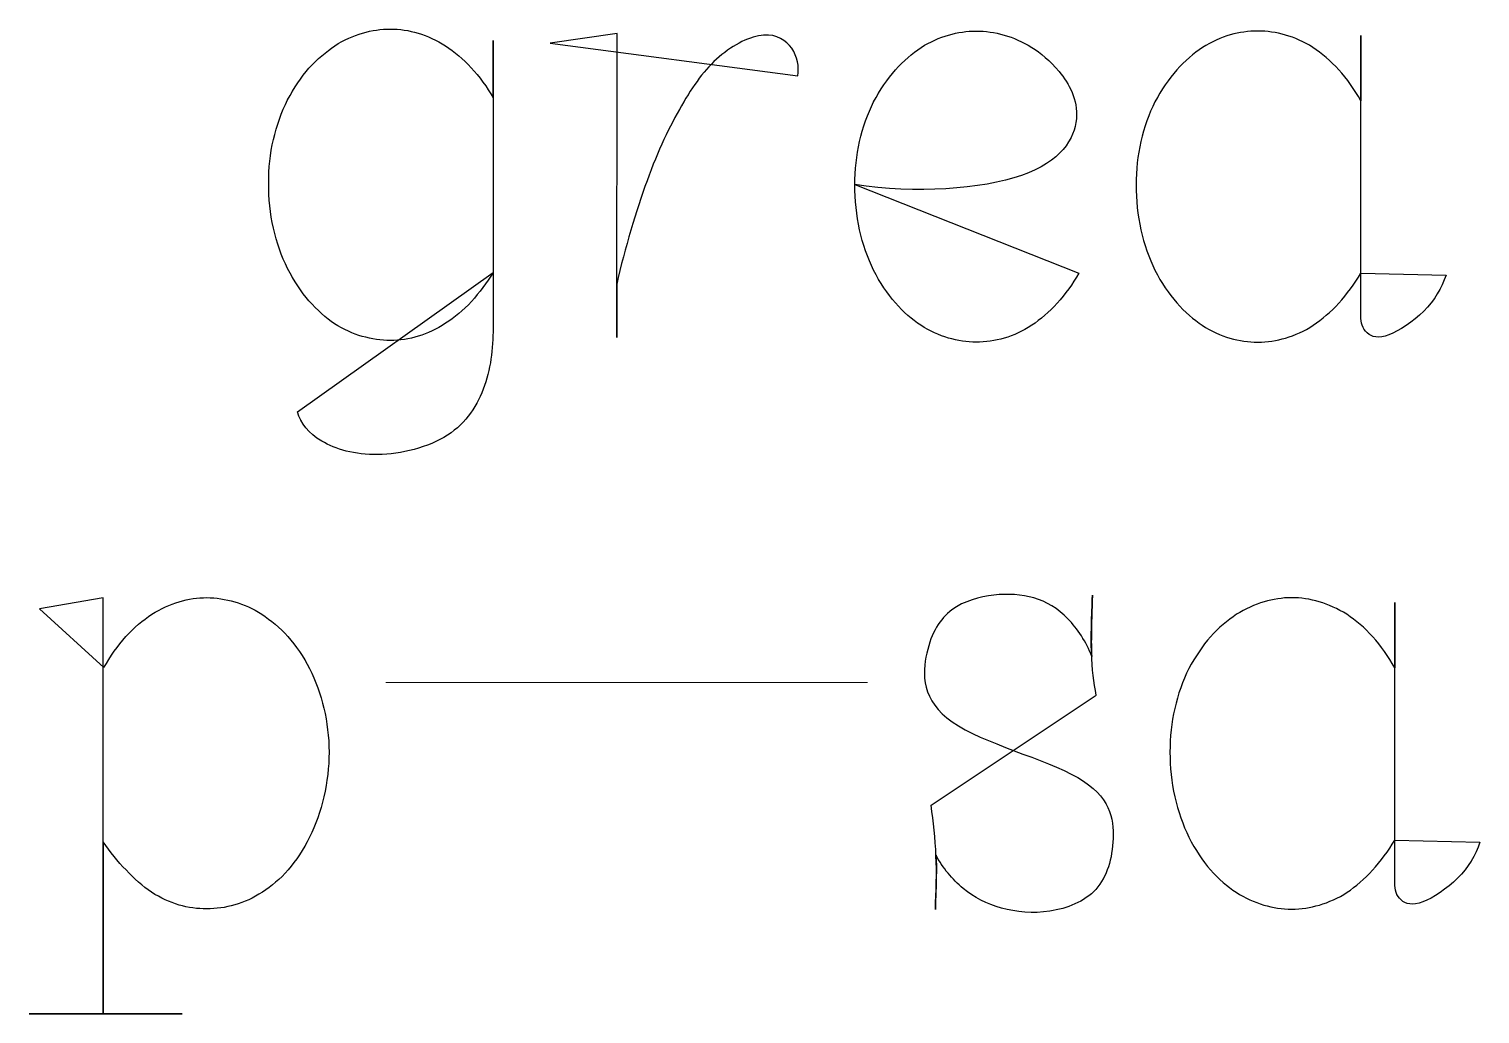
# Model space of a CAD drawing. Header units: centimetres. Extents: x -9.8 to 9.8, y -7 to 7.
# Drawn here: x -8.283 to -7.417, y 4.591 to 5.178 of the extents above; entities that cross this region are included whole.
import ezdxf

# ---------------------------------------------------------------- set-up
doc = ezdxf.new("R2010")
doc.units = ezdxf.units.CM
doc.header["$MEASUREMENT"] = 0
doc.layers.add('Layer 1', color=7, linetype='Continuous')

msp = doc.modelspace()

# ---------------------------------------------------------------- linework, layer by layer
at = {"layer": 'Layer 1', "color": 7}
for points, knots in [([(-8.12285, 4.95018), (-8.12094, 4.94333), (-8.11637, 4.93722), (-8.10838, 4.93264), (-8.10838, 4.93264), (-8.10018, 4.92788), (-8.08875, 4.92444), (-8.07486, 4.92465), (-8.07486, 4.92465), (-8.06115, 4.92484), (-8.04478, 4.92883), (-8.03332, 4.93627), (-8.03332, 4.93627), (-8.02189, 4.94349), (-8.01541, 4.95418), (-8.01123, 4.9658), (-8.01123, 4.9658), (-8.00705, 4.97742), (-8.0061, 4.99017), (-8.0061, 5.00255), (-8.0061, 5.00255), (-8.0061, 5.00255), (-8.0061, 5.17154), (-8.0061, 5.17154), (-8.0061, 5.17154), (-8.0061, 5.17154), (-8.0061, 5.13744), (-8.0061, 5.13744), (-8.0061, 5.13744), (-8.00972, 5.14392), (-8.0143, 5.15003), (-8.01925, 5.15535), (-8.01925, 5.15535), (-8.02401, 5.16051), (-8.02915, 5.16488), (-8.03449, 5.1685), (-8.03449, 5.1685), (-8.03983, 5.17154), (-8.04534, 5.1744), (-8.05087, 5.17593), (-8.05087, 5.17593), (-8.0564, 5.17765), (-8.06193, 5.17842), (-8.06743, 5.17842), (-8.06743, 5.17842), (-8.07849, 5.17842), (-8.08952, 5.17538), (-8.10058, 5.1685), (-8.10058, 5.1685), (-8.10571, 5.16488), (-8.11087, 5.16051), (-8.11601, 5.15516), (-8.11601, 5.15516), (-8.12059, 5.14963), (-8.12495, 5.14336), (-8.12876, 5.13611), (-8.12876, 5.13611), (-8.13238, 5.12889), (-8.13524, 5.12087), (-8.13715, 5.11248), (-8.13715, 5.11248), (-8.13924, 5.10409), (-8.14001, 5.09533), (-8.14001, 5.08639), (-8.14001, 5.08639), (-8.14001, 5.07745), (-8.13924, 5.06848), (-8.13715, 5.05972), (-8.13715, 5.05972), (-8.13524, 5.05115), (-8.13239, 5.04276), (-8.12876, 5.03554), (-8.12876, 5.03554), (-8.12495, 5.02829), (-8.12056, 5.02162), (-8.11601, 5.01628), (-8.11601, 5.01628), (-8.11106, 5.01078), (-8.1059, 5.0062), (-8.10077, 5.00255), (-8.10077, 5.00255), (-8.09524, 4.99932), (-8.08974, 4.99665), (-8.08421, 4.99512), (-8.08421, 4.99512), (-8.07849, 4.99359), (-8.07297, 4.99266), (-8.06744, 4.99266), (-8.06744, 4.99266), (-8.0562, 4.99285), (-8.04516, 4.99589), (-8.03447, 5.00295), (-8.03447, 5.00295), (-8.02913, 5.0062), (-8.02399, 5.01076), (-8.01904, 5.01591), (-8.01904, 5.01591), (-8.01446, 5.02125), (-8.00991, 5.02715), (-8.00608, 5.03324), (-8.00608, 5.03324), (-8.00608, 5.03324), (-8.12285, 4.95018), (-8.12285, 4.95018)], [0, 0, 0, 0, 0.037037, 0.037037, 0.037037, 0.037037, 0.074074, 0.074074, 0.074074, 0.074074, 0.111111, 0.111111, 0.111111, 0.111111, 0.148148, 0.148148, 0.148148, 0.148148, 0.185185, 0.185185, 0.185185, 0.185185, 0.222222, 0.222222, 0.222222, 0.222222, 0.259259, 0.259259, 0.259259, 0.259259, 0.296296, 0.296296, 0.296296, 0.296296, 0.333333, 0.333333, 0.333333, 0.333333, 0.37037, 0.37037, 0.37037, 0.37037, 0.407407, 0.407407, 0.407407, 0.407407, 0.444444, 0.444444, 0.444444, 0.444444, 0.481481, 0.481481, 0.481481, 0.481481, 0.518519, 0.518519, 0.518519, 0.518519, 0.555556, 0.555556, 0.555556, 0.555556, 0.592593, 0.592593, 0.592593, 0.592593, 0.62963, 0.62963, 0.62963, 0.62963, 0.666667, 0.666667, 0.666667, 0.666667, 0.703704, 0.703704, 0.703704, 0.703704, 0.740741, 0.740741, 0.740741, 0.740741, 0.777778, 0.777778, 0.777778, 0.777778, 0.814815, 0.814815, 0.814815, 0.814815, 0.851852, 0.851852, 0.851852, 0.851852, 0.888889, 0.888889, 0.888889, 0.888889, 0.925926, 0.925926, 0.925926, 0.925926, 1, 1, 1, 1]), ([(-7.97217, 5.17), (-7.97217, 5.17), (-7.93216, 5.17572), (-7.93216, 5.17572), (-7.93216, 5.17572), (-7.93216, 5.17572), (-7.93235, 4.99437), (-7.93235, 4.99437), (-7.93235, 4.99437), (-7.93235, 4.99437), (-7.93235, 5.0262), (-7.93235, 5.0262), (-7.93235, 5.0262), (-7.9274, 5.04829), (-7.92092, 5.06964), (-7.91425, 5.08793), (-7.91425, 5.08793), (-7.90777, 5.10603), (-7.90073, 5.1205), (-7.89367, 5.1327), (-7.89367, 5.1327), (-7.88682, 5.14471), (-7.87975, 5.15461), (-7.87118, 5.16186), (-7.87118, 5.16186), (-7.86261, 5.16929), (-7.8525, 5.17424), (-7.8447, 5.17482), (-7.8447, 5.17482), (-7.83689, 5.17538), (-7.83136, 5.17157), (-7.82793, 5.16701), (-7.82793, 5.16701), (-7.82449, 5.16188), (-7.82335, 5.15614), (-7.82431, 5.15045), (-7.82431, 5.15045), (-7.82431, 5.15045), (-7.97217, 5.17), (-7.97217, 5.17)], [0, 0, 0, 0, 0.090909, 0.090909, 0.090909, 0.090909, 0.181818, 0.181818, 0.181818, 0.181818, 0.272727, 0.272727, 0.272727, 0.272727, 0.363636, 0.363636, 0.363636, 0.363636, 0.454545, 0.454545, 0.454545, 0.454545, 0.545455, 0.545455, 0.545455, 0.545455, 0.636364, 0.636364, 0.636364, 0.636364, 0.727273, 0.727273, 0.727273, 0.727273, 0.818182, 0.818182, 0.818182, 0.818182, 1, 1, 1, 1]), ([(-7.97217, 5.17), (-7.97217, 5.17), (-7.97217, 5.17), (-7.97217, 5.17), (-7.97217, 5.17), (-7.97217, 5.17), (-7.97217, 5.17), (-7.97217, 5.17)], [0, 0, 0, 0, 0.333333, 0.333333, 0.333333, 0.333333, 1, 1, 1, 1]), ([(-7.79025, 5.08562), (-7.75405, 5.08009), (-7.71463, 5.08276), (-7.69082, 5.09112), (-7.69082, 5.09112), (-7.66719, 5.09932), (-7.6592, 5.11303), (-7.65806, 5.12483), (-7.65806, 5.12483), (-7.65692, 5.13645), (-7.66264, 5.14597), (-7.66835, 5.15303), (-7.66835, 5.15303), (-7.67388, 5.15988), (-7.67941, 5.16406), (-7.68473, 5.1675), (-7.68473, 5.1675), (-7.69558, 5.17417), (-7.70682, 5.17721), (-7.71788, 5.17721), (-7.71788, 5.17721), (-7.72873, 5.17721), (-7.73997, 5.17417), (-7.75064, 5.1675), (-7.75064, 5.1675), (-7.75598, 5.16369), (-7.76112, 5.15951), (-7.76607, 5.15416), (-7.76607, 5.15416), (-7.77083, 5.14844), (-7.77522, 5.14215), (-7.77903, 5.13492), (-7.77903, 5.13492), (-7.78265, 5.12786), (-7.78551, 5.11987), (-7.78742, 5.11129), (-7.78742, 5.11129), (-7.78933, 5.10309), (-7.79028, 5.09433), (-7.79028, 5.08539), (-7.79028, 5.08539), (-7.79028, 5.07645), (-7.78933, 5.06748), (-7.78742, 5.05872), (-7.78742, 5.05872), (-7.78551, 5.05015), (-7.78266, 5.04197), (-7.77903, 5.03454), (-7.77903, 5.03454), (-7.77522, 5.02711), (-7.77083, 5.02062), (-7.76607, 5.01512), (-7.76607, 5.01512), (-7.76131, 5.00959), (-7.75615, 5.0052), (-7.75083, 5.00178), (-7.75083, 5.00178), (-7.74549, 4.99816), (-7.73998, 4.99585), (-7.73445, 4.99416), (-7.73445, 4.99416), (-7.72892, 4.99263), (-7.72321, 4.99167), (-7.71789, 4.99167), (-7.71789, 4.99167), (-7.70665, 4.99167), (-7.6954, 4.99471), (-7.68474, 5.00178), (-7.68474, 5.00178), (-7.67942, 5.00519), (-7.67426, 5.00977), (-7.6695, 5.01493), (-7.6695, 5.01493), (-7.66474, 5.02027), (-7.66035, 5.02636), (-7.65654, 5.03284), (-7.65654, 5.03284), (-7.65654, 5.03284), (-7.79025, 5.08562), (-7.79025, 5.08562)], [0, 0, 0, 0, 0.047619, 0.047619, 0.047619, 0.047619, 0.095238, 0.095238, 0.095238, 0.095238, 0.142857, 0.142857, 0.142857, 0.142857, 0.190476, 0.190476, 0.190476, 0.190476, 0.238095, 0.238095, 0.238095, 0.238095, 0.285714, 0.285714, 0.285714, 0.285714, 0.333333, 0.333333, 0.333333, 0.333333, 0.380952, 0.380952, 0.380952, 0.380952, 0.428571, 0.428571, 0.428571, 0.428571, 0.47619, 0.47619, 0.47619, 0.47619, 0.52381, 0.52381, 0.52381, 0.52381, 0.571429, 0.571429, 0.571429, 0.571429, 0.619048, 0.619048, 0.619048, 0.619048, 0.666667, 0.666667, 0.666667, 0.666667, 0.714286, 0.714286, 0.714286, 0.714286, 0.761905, 0.761905, 0.761905, 0.761905, 0.809524, 0.809524, 0.809524, 0.809524, 0.857143, 0.857143, 0.857143, 0.857143, 0.904762, 0.904762, 0.904762, 0.904762, 1, 1, 1, 1]), ([(-7.4883, 5.03284), (-7.49211, 5.02636), (-7.49669, 5.02027), (-7.50145, 5.01493), (-7.50145, 5.01493), (-7.50621, 5.0098), (-7.51156, 5.00522), (-7.51669, 5.00178), (-7.51669, 5.00178), (-7.52203, 4.99816), (-7.52754, 4.99585), (-7.53325, 4.99416), (-7.53325, 4.99416), (-7.53859, 4.99263), (-7.5441, 4.99167), (-7.54981, 4.99167), (-7.54981, 4.99167), (-7.56087, 4.99167), (-7.57211, 4.99471), (-7.58296, 5.00178), (-7.58296, 5.00178), (-7.58809, 5.00519), (-7.59325, 5.00959), (-7.5982, 5.01512), (-7.5982, 5.01512), (-7.60296, 5.02062), (-7.60735, 5.02713), (-7.61116, 5.03454), (-7.61116, 5.03454), (-7.6146, 5.04197), (-7.61764, 5.05015), (-7.61955, 5.05872), (-7.61955, 5.05872), (-7.62146, 5.0675), (-7.62241, 5.07645), (-7.62241, 5.08539), (-7.62241, 5.08539), (-7.62241, 5.09433), (-7.62146, 5.10309), (-7.61955, 5.11129), (-7.61955, 5.11129), (-7.61764, 5.11986), (-7.61479, 5.12785), (-7.61116, 5.13492), (-7.61116, 5.13492), (-7.60735, 5.14214), (-7.60296, 5.14844), (-7.5982, 5.15416), (-7.5982, 5.15416), (-7.59325, 5.1595), (-7.58809, 5.16369), (-7.58277, 5.1675), (-7.58277, 5.1675), (-7.57745, 5.17075), (-7.57174, 5.1734), (-7.56621, 5.17493), (-7.56621, 5.17493), (-7.56087, 5.17646), (-7.55536, 5.17721), (-7.54983, 5.17721), (-7.54983, 5.17721), (-7.5388, 5.17721), (-7.52774, 5.17417), (-7.51689, 5.1675), (-7.51689, 5.1675), (-7.51155, 5.16369), (-7.50623, 5.15951), (-7.50146, 5.15416), (-7.50146, 5.15416), (-7.49651, 5.14882), (-7.49212, 5.14236), (-7.48831, 5.13569), (-7.48831, 5.13569), (-7.48831, 5.13569), (-7.48831, 5.17456), (-7.48831, 5.17456), (-7.48831, 5.17456), (-7.48831, 5.17456), (-7.48831, 5.00711), (-7.48831, 5.00711), (-7.48831, 5.00711), (-7.48831, 5.00349), (-7.48736, 4.99968), (-7.4845, 4.99721), (-7.4845, 4.99721), (-7.48183, 4.99472), (-7.47783, 4.99377), (-7.47154, 4.99607), (-7.47154, 4.99607), (-7.46545, 4.99835), (-7.45707, 5.00388), (-7.45077, 5.01017), (-7.45077, 5.01017), (-7.44429, 5.01665), (-7.44011, 5.0239), (-7.43743, 5.03171), (-7.43743, 5.03171), (-7.43743, 5.03171), (-7.4883, 5.03284), (-7.4883, 5.03284)], [0, 0, 0, 0, 0.038462, 0.038462, 0.038462, 0.038462, 0.076923, 0.076923, 0.076923, 0.076923, 0.115385, 0.115385, 0.115385, 0.115385, 0.153846, 0.153846, 0.153846, 0.153846, 0.192308, 0.192308, 0.192308, 0.192308, 0.230769, 0.230769, 0.230769, 0.230769, 0.269231, 0.269231, 0.269231, 0.269231, 0.307692, 0.307692, 0.307692, 0.307692, 0.346154, 0.346154, 0.346154, 0.346154, 0.384615, 0.384615, 0.384615, 0.384615, 0.423077, 0.423077, 0.423077, 0.423077, 0.461538, 0.461538, 0.461538, 0.461538, 0.5, 0.5, 0.5, 0.5, 0.538462, 0.538462, 0.538462, 0.538462, 0.576923, 0.576923, 0.576923, 0.576923, 0.615385, 0.615385, 0.615385, 0.615385, 0.653846, 0.653846, 0.653846, 0.653846, 0.692308, 0.692308, 0.692308, 0.692308, 0.730769, 0.730769, 0.730769, 0.730769, 0.769231, 0.769231, 0.769231, 0.769231, 0.807692, 0.807692, 0.807692, 0.807692, 0.846154, 0.846154, 0.846154, 0.846154, 0.884615, 0.884615, 0.884615, 0.884615, 0.923077, 0.923077, 0.923077, 0.923077, 1, 1, 1, 1]), ([(-7.79025, 5.08562), (-7.79025, 5.08562), (-7.79025, 5.08562), (-7.79025, 5.08562), (-7.79025, 5.08562), (-7.79025, 5.08562), (-7.79025, 5.08562), (-7.79025, 5.08562)], [0, 0, 0, 0, 0.333333, 0.333333, 0.333333, 0.333333, 1, 1, 1, 1]), ([(-7.4883, 5.03284), (-7.4883, 5.03284), (-7.4883, 5.03284), (-7.4883, 5.03284), (-7.4883, 5.03284), (-7.4883, 5.03284), (-7.4883, 5.03284), (-7.4883, 5.03284)], [0, 0, 0, 0, 0.333333, 0.333333, 0.333333, 0.333333, 1, 1, 1, 1]), ([(-8.12285, 4.95018), (-8.12285, 4.95018), (-8.12285, 4.95018), (-8.12285, 4.95018), (-8.12285, 4.95018), (-8.12285, 4.95018), (-8.12285, 4.95018), (-8.12285, 4.95018)], [0, 0, 0, 0, 0.333333, 0.333333, 0.333333, 0.333333, 1, 1, 1, 1]), ([(-7.74471, 4.71566), (-7.74339, 4.70555), (-7.74222, 4.69566), (-7.74185, 4.68537), (-7.74185, 4.68537), (-7.74127, 4.67508), (-7.74185, 4.66423), (-7.74222, 4.65338), (-7.74222, 4.65338), (-7.74203, 4.66081), (-7.74164, 4.66804), (-7.74164, 4.67338), (-7.74164, 4.67338), (-7.74145, 4.67891), (-7.74164, 4.68232), (-7.74183, 4.68576), (-7.74183, 4.68576), (-7.73783, 4.67814), (-7.73212, 4.67129), (-7.72564, 4.66594), (-7.72564, 4.66594), (-7.71897, 4.66041), (-7.71154, 4.6566), (-7.70278, 4.65414), (-7.70278, 4.65414), (-7.69402, 4.65186), (-7.68392, 4.6507), (-7.67383, 4.65242), (-7.67383, 4.65242), (-7.66372, 4.65395), (-7.65325, 4.65795), (-7.64639, 4.66538), (-7.64639, 4.66538), (-7.63972, 4.673), (-7.63668, 4.68366), (-7.6361, 4.69567), (-7.6361, 4.69567), (-7.63573, 4.70768), (-7.63782, 4.72083), (-7.65724, 4.73205), (-7.65724, 4.73205), (-7.67685, 4.74329), (-7.71381, 4.75245), (-7.73212, 4.7652), (-7.73212, 4.7652), (-7.7504, 4.77777), (-7.75022, 4.79415), (-7.74736, 4.80616), (-7.74736, 4.80616), (-7.7445, 4.81854), (-7.73955, 4.82672), (-7.73231, 4.83206), (-7.73231, 4.83206), (-7.72507, 4.8374), (-7.71593, 4.83987), (-7.70736, 4.84084), (-7.70736, 4.84084), (-7.69879, 4.84179), (-7.6908, 4.84121), (-7.68336, 4.83912), (-7.68336, 4.83912), (-7.67592, 4.83703), (-7.66907, 4.83282), (-7.66317, 4.82674), (-7.66317, 4.82674), (-7.65727, 4.82084), (-7.65211, 4.81285), (-7.64888, 4.80425), (-7.64888, 4.80425), (-7.64907, 4.80769), (-7.64925, 4.81092), (-7.64907, 4.817), (-7.64907, 4.817), (-7.64907, 4.82309), (-7.6487, 4.83205), (-7.64851, 4.84081), (-7.64851, 4.84081), (-7.64888, 4.82861), (-7.64946, 4.81623), (-7.64907, 4.80652), (-7.64907, 4.80652), (-7.6487, 4.79644), (-7.64756, 4.78882), (-7.64621, 4.78117), (-7.64621, 4.78117), (-7.64621, 4.78117), (-7.74471, 4.71566), (-7.74471, 4.71566)], [0, 0, 0, 0, 0.043478, 0.043478, 0.043478, 0.043478, 0.086957, 0.086957, 0.086957, 0.086957, 0.130435, 0.130435, 0.130435, 0.130435, 0.173913, 0.173913, 0.173913, 0.173913, 0.217391, 0.217391, 0.217391, 0.217391, 0.26087, 0.26087, 0.26087, 0.26087, 0.304348, 0.304348, 0.304348, 0.304348, 0.347826, 0.347826, 0.347826, 0.347826, 0.391304, 0.391304, 0.391304, 0.391304, 0.434783, 0.434783, 0.434783, 0.434783, 0.478261, 0.478261, 0.478261, 0.478261, 0.521739, 0.521739, 0.521739, 0.521739, 0.565217, 0.565217, 0.565217, 0.565217, 0.608696, 0.608696, 0.608696, 0.608696, 0.652174, 0.652174, 0.652174, 0.652174, 0.695652, 0.695652, 0.695652, 0.695652, 0.73913, 0.73913, 0.73913, 0.73913, 0.782609, 0.782609, 0.782609, 0.782609, 0.826087, 0.826087, 0.826087, 0.826087, 0.869565, 0.869565, 0.869565, 0.869565, 0.913043, 0.913043, 0.913043, 0.913043, 1, 1, 1, 1]), ([(-8.27679, 4.83263), (-8.27679, 4.83263), (-8.23888, 4.8393), (-8.23888, 4.8393), (-8.23888, 4.8393), (-8.23888, 4.8393), (-8.23888, 4.59107), (-8.23888, 4.59107), (-8.23888, 4.59107), (-8.23888, 4.59107), (-8.28306, 4.59106), (-8.28306, 4.59106), (-8.28306, 4.59106), (-8.28306, 4.59106), (-8.19162, 4.59106), (-8.19162, 4.59106), (-8.19162, 4.59106), (-8.19162, 4.59106), (-8.23887, 4.59106), (-8.23887, 4.59106), (-8.23887, 4.59106), (-8.23887, 4.59106), (-8.23887, 4.69374), (-8.23887, 4.69374), (-8.23887, 4.69374), (-8.23469, 4.68784), (-8.23011, 4.68194), (-8.22516, 4.67697), (-8.22516, 4.67697), (-8.2204, 4.67163), (-8.21524, 4.66726), (-8.20992, 4.66363), (-8.20992, 4.66363), (-8.20458, 4.66022), (-8.19907, 4.65773), (-8.19354, 4.65601), (-8.19354, 4.65601), (-8.18801, 4.65448), (-8.18251, 4.65373), (-8.17698, 4.65373), (-8.17698, 4.65373), (-8.16592, 4.65373), (-8.15449, 4.65677), (-8.14383, 4.66365), (-8.14383, 4.66365), (-8.13849, 4.66727), (-8.13317, 4.67146), (-8.1284, 4.67699), (-8.1284, 4.67699), (-8.12382, 4.68252), (-8.11927, 4.689), (-8.11565, 4.69641), (-8.11565, 4.69641), (-8.11224, 4.70384), (-8.10898, 4.71205), (-8.10708, 4.72062), (-8.10708, 4.72062), (-8.10517, 4.72938), (-8.10404, 4.73832), (-8.10404, 4.7471), (-8.10404, 4.7471), (-8.10404, 4.75623), (-8.10518, 4.76501), (-8.10708, 4.7734), (-8.10708, 4.7734), (-8.10899, 4.7816), (-8.11224, 4.78978), (-8.11565, 4.79703), (-8.11565, 4.79703), (-8.11927, 4.80425), (-8.12385, 4.81076), (-8.12861, 4.81608), (-8.12861, 4.81608), (-8.13337, 4.82158), (-8.13872, 4.82579), (-8.14404, 4.82942), (-8.14404, 4.82942), (-8.14936, 4.83283), (-8.15489, 4.83532), (-8.16023, 4.83685), (-8.16023, 4.83685), (-8.16595, 4.83838), (-8.17147, 4.83934), (-8.177, 4.83934), (-8.177, 4.83934), (-8.18785, 4.83934), (-8.19909, 4.83609), (-8.20976, 4.82942), (-8.20976, 4.82942), (-8.2151, 4.8258), (-8.22042, 4.82161), (-8.22519, 4.81608), (-8.22519, 4.81608), (-8.23014, 4.81074), (-8.23453, 4.80425), (-8.23834, 4.79759), (-8.23834, 4.79759), (-8.23834, 4.79759), (-8.27679, 4.83263), (-8.27679, 4.83263)], [0, 0, 0, 0, 0.038462, 0.038462, 0.038462, 0.038462, 0.076923, 0.076923, 0.076923, 0.076923, 0.115385, 0.115385, 0.115385, 0.115385, 0.153846, 0.153846, 0.153846, 0.153846, 0.192308, 0.192308, 0.192308, 0.192308, 0.230769, 0.230769, 0.230769, 0.230769, 0.269231, 0.269231, 0.269231, 0.269231, 0.307692, 0.307692, 0.307692, 0.307692, 0.346154, 0.346154, 0.346154, 0.346154, 0.384615, 0.384615, 0.384615, 0.384615, 0.423077, 0.423077, 0.423077, 0.423077, 0.461538, 0.461538, 0.461538, 0.461538, 0.5, 0.5, 0.5, 0.5, 0.538462, 0.538462, 0.538462, 0.538462, 0.576923, 0.576923, 0.576923, 0.576923, 0.615385, 0.615385, 0.615385, 0.615385, 0.653846, 0.653846, 0.653846, 0.653846, 0.692308, 0.692308, 0.692308, 0.692308, 0.730769, 0.730769, 0.730769, 0.730769, 0.769231, 0.769231, 0.769231, 0.769231, 0.807692, 0.807692, 0.807692, 0.807692, 0.846154, 0.846154, 0.846154, 0.846154, 0.884615, 0.884615, 0.884615, 0.884615, 0.923077, 0.923077, 0.923077, 0.923077, 1, 1, 1, 1]), ([(-8.27679, 4.83263), (-8.27679, 4.83263), (-8.27679, 4.83263), (-8.27679, 4.83263), (-8.27679, 4.83263), (-8.27679, 4.83263), (-8.27679, 4.83263), (-8.27679, 4.83263)], [0, 0, 0, 0, 0.333333, 0.333333, 0.333333, 0.333333, 1, 1, 1, 1]), ([(-7.46812, 4.6947), (-7.47193, 4.68822), (-7.47651, 4.68211), (-7.48127, 4.67679), (-7.48127, 4.67679), (-7.48603, 4.67163), (-7.49138, 4.66708), (-7.49651, 4.66364), (-7.49651, 4.66364), (-7.50185, 4.66002), (-7.50736, 4.65774), (-7.51307, 4.65602), (-7.51307, 4.65602), (-7.51839, 4.65449), (-7.52392, 4.65356), (-7.52963, 4.65356), (-7.52963, 4.65356), (-7.54069, 4.65356), (-7.55193, 4.65679), (-7.56278, 4.66364), (-7.56278, 4.66364), (-7.56791, 4.66708), (-7.57307, 4.67145), (-7.57802, 4.67698), (-7.57802, 4.67698), (-7.58278, 4.68251), (-7.58717, 4.68899), (-7.59098, 4.6964), (-7.59098, 4.6964), (-7.59439, 4.70383), (-7.59746, 4.71204), (-7.59937, 4.72061), (-7.59937, 4.72061), (-7.60128, 4.72937), (-7.60223, 4.73831), (-7.60223, 4.74709), (-7.60223, 4.74709), (-7.60223, 4.75622), (-7.60128, 4.765), (-7.59937, 4.77318), (-7.59937, 4.77318), (-7.59746, 4.78157), (-7.59461, 4.78974), (-7.59098, 4.79699), (-7.59098, 4.79699), (-7.58717, 4.80405), (-7.58278, 4.81051), (-7.57802, 4.81604), (-7.57802, 4.81604), (-7.57307, 4.82136), (-7.56791, 4.82575), (-7.56259, 4.82938), (-7.56259, 4.82938), (-7.55727, 4.83261), (-7.55174, 4.83528), (-7.54603, 4.83681), (-7.54603, 4.83681), (-7.54069, 4.83834), (-7.53518, 4.8393), (-7.52965, 4.8393), (-7.52965, 4.8393), (-7.51862, 4.8393), (-7.50756, 4.83605), (-7.49668, 4.82938), (-7.49668, 4.82938), (-7.49136, 4.82576), (-7.48602, 4.82136), (-7.48125, 4.81604), (-7.48125, 4.81604), (-7.4763, 4.8107), (-7.47191, 4.80421), (-7.4681, 4.79755), (-7.4681, 4.79755), (-7.4681, 4.79755), (-7.4681, 4.83642), (-7.4681, 4.83642), (-7.4681, 4.83642), (-7.4681, 4.83642), (-7.4681, 4.66897), (-7.4681, 4.66897), (-7.4681, 4.66897), (-7.4681, 4.66535), (-7.46715, 4.66154), (-7.46429, 4.65905), (-7.46429, 4.65905), (-7.46162, 4.65656), (-7.45762, 4.65564), (-7.45133, 4.65791), (-7.45133, 4.65791), (-7.44524, 4.66019), (-7.43686, 4.66572), (-7.43056, 4.67201), (-7.43056, 4.67201), (-7.42408, 4.67849), (-7.4199, 4.68574), (-7.41722, 4.69352), (-7.41722, 4.69352), (-7.41722, 4.69352), (-7.46812, 4.6947), (-7.46812, 4.6947)], [0, 0, 0, 0, 0.038462, 0.038462, 0.038462, 0.038462, 0.076923, 0.076923, 0.076923, 0.076923, 0.115385, 0.115385, 0.115385, 0.115385, 0.153846, 0.153846, 0.153846, 0.153846, 0.192308, 0.192308, 0.192308, 0.192308, 0.230769, 0.230769, 0.230769, 0.230769, 0.269231, 0.269231, 0.269231, 0.269231, 0.307692, 0.307692, 0.307692, 0.307692, 0.346154, 0.346154, 0.346154, 0.346154, 0.384615, 0.384615, 0.384615, 0.384615, 0.423077, 0.423077, 0.423077, 0.423077, 0.461538, 0.461538, 0.461538, 0.461538, 0.5, 0.5, 0.5, 0.5, 0.538462, 0.538462, 0.538462, 0.538462, 0.576923, 0.576923, 0.576923, 0.576923, 0.615385, 0.615385, 0.615385, 0.615385, 0.653846, 0.653846, 0.653846, 0.653846, 0.692308, 0.692308, 0.692308, 0.692308, 0.730769, 0.730769, 0.730769, 0.730769, 0.769231, 0.769231, 0.769231, 0.769231, 0.807692, 0.807692, 0.807692, 0.807692, 0.846154, 0.846154, 0.846154, 0.846154, 0.884615, 0.884615, 0.884615, 0.884615, 0.923077, 0.923077, 0.923077, 0.923077, 1, 1, 1, 1]), ([(-7.74471, 4.71566), (-7.74471, 4.71566), (-7.74471, 4.71566), (-7.74471, 4.71566), (-7.74471, 4.71566), (-7.74471, 4.71566), (-7.74471, 4.71566), (-7.74471, 4.71566)], [0, 0, 0, 0, 0.333333, 0.333333, 0.333333, 0.333333, 1, 1, 1, 1]), ([(-7.46812, 4.6947), (-7.46812, 4.6947), (-7.46812, 4.6947), (-7.46812, 4.6947), (-7.46812, 4.6947), (-7.46812, 4.6947), (-7.46812, 4.6947), (-7.46812, 4.6947)], [0, 0, 0, 0, 0.333333, 0.333333, 0.333333, 0.333333, 1, 1, 1, 1])]:
    msp.add_open_spline(points, degree=3, knots=knots, dxfattribs=at)
at = {"layer": 'Layer 1', "color": 9, "lineweight": 0}
for points, knots in [([(-8.12285, 4.95018), (-8.12094, 4.94333), (-8.11637, 4.93722), (-8.10838, 4.93264), (-8.10838, 4.93264), (-8.10018, 4.92788), (-8.08875, 4.92444), (-8.07486, 4.92465), (-8.07486, 4.92465), (-8.06115, 4.92484), (-8.04478, 4.92883), (-8.03332, 4.93627), (-8.03332, 4.93627), (-8.02189, 4.94349), (-8.01541, 4.95418), (-8.01123, 4.9658), (-8.01123, 4.9658), (-8.00705, 4.97742), (-8.0061, 4.99017), (-8.0061, 5.00255), (-8.0061, 5.00255), (-8.0061, 5.00255), (-8.0061, 5.17154), (-8.0061, 5.17154), (-8.0061, 5.17154), (-8.0061, 5.17154), (-8.0061, 5.13744), (-8.0061, 5.13744), (-8.0061, 5.13744), (-8.00972, 5.14392), (-8.0143, 5.15003), (-8.01925, 5.15535), (-8.01925, 5.15535), (-8.02401, 5.16051), (-8.02915, 5.16488), (-8.03449, 5.1685), (-8.03449, 5.1685), (-8.03983, 5.17154), (-8.04534, 5.1744), (-8.05087, 5.17593), (-8.05087, 5.17593), (-8.0564, 5.17765), (-8.06193, 5.17842), (-8.06743, 5.17842), (-8.06743, 5.17842), (-8.07849, 5.17842), (-8.08952, 5.17538), (-8.10058, 5.1685), (-8.10058, 5.1685), (-8.10571, 5.16488), (-8.11087, 5.16051), (-8.11601, 5.15516), (-8.11601, 5.15516), (-8.12059, 5.14963), (-8.12495, 5.14336), (-8.12876, 5.13611), (-8.12876, 5.13611), (-8.13238, 5.12889), (-8.13524, 5.12087), (-8.13715, 5.11248), (-8.13715, 5.11248), (-8.13924, 5.10409), (-8.14001, 5.09533), (-8.14001, 5.08639), (-8.14001, 5.08639), (-8.14001, 5.07745), (-8.13924, 5.06848), (-8.13715, 5.05972), (-8.13715, 5.05972), (-8.13524, 5.05115), (-8.13239, 5.04276), (-8.12876, 5.03554), (-8.12876, 5.03554), (-8.12495, 5.02829), (-8.12056, 5.02162), (-8.11601, 5.01628), (-8.11601, 5.01628), (-8.11106, 5.01078), (-8.1059, 5.0062), (-8.10077, 5.00255), (-8.10077, 5.00255), (-8.09524, 4.99932), (-8.08974, 4.99665), (-8.08421, 4.99512), (-8.08421, 4.99512), (-8.07849, 4.99359), (-8.07297, 4.99266), (-8.06744, 4.99266), (-8.06744, 4.99266), (-8.0562, 4.99285), (-8.04516, 4.99589), (-8.03447, 5.00295), (-8.03447, 5.00295), (-8.02913, 5.0062), (-8.02399, 5.01076), (-8.01904, 5.01591), (-8.01904, 5.01591), (-8.01446, 5.02125), (-8.00991, 5.02715), (-8.00608, 5.03324)], [0, 0, 0, 0, 0.038462, 0.038462, 0.038462, 0.038462, 0.076923, 0.076923, 0.076923, 0.076923, 0.115385, 0.115385, 0.115385, 0.115385, 0.153846, 0.153846, 0.153846, 0.153846, 0.192308, 0.192308, 0.192308, 0.192308, 0.230769, 0.230769, 0.230769, 0.230769, 0.269231, 0.269231, 0.269231, 0.269231, 0.307692, 0.307692, 0.307692, 0.307692, 0.346154, 0.346154, 0.346154, 0.346154, 0.384615, 0.384615, 0.384615, 0.384615, 0.423077, 0.423077, 0.423077, 0.423077, 0.461538, 0.461538, 0.461538, 0.461538, 0.5, 0.5, 0.5, 0.5, 0.538462, 0.538462, 0.538462, 0.538462, 0.576923, 0.576923, 0.576923, 0.576923, 0.615385, 0.615385, 0.615385, 0.615385, 0.653846, 0.653846, 0.653846, 0.653846, 0.692308, 0.692308, 0.692308, 0.692308, 0.730769, 0.730769, 0.730769, 0.730769, 0.769231, 0.769231, 0.769231, 0.769231, 0.807692, 0.807692, 0.807692, 0.807692, 0.846154, 0.846154, 0.846154, 0.846154, 0.884615, 0.884615, 0.884615, 0.884615, 0.923077, 0.923077, 0.923077, 0.923077, 1, 1, 1, 1]), ([(-7.97217, 5.17), (-7.97217, 5.17), (-7.93216, 5.17572), (-7.93216, 5.17572), (-7.93216, 5.17572), (-7.93216, 5.17572), (-7.93235, 4.99437), (-7.93235, 4.99437), (-7.93235, 4.99437), (-7.93235, 4.99437), (-7.93235, 5.0262), (-7.93235, 5.0262), (-7.93235, 5.0262), (-7.9274, 5.04829), (-7.92092, 5.06964), (-7.91425, 5.08793), (-7.91425, 5.08793), (-7.90777, 5.10603), (-7.90073, 5.1205), (-7.89367, 5.1327), (-7.89367, 5.1327), (-7.88682, 5.14471), (-7.87975, 5.15461), (-7.87118, 5.16186), (-7.87118, 5.16186), (-7.86261, 5.16929), (-7.8525, 5.17424), (-7.8447, 5.17482), (-7.8447, 5.17482), (-7.83689, 5.17538), (-7.83136, 5.17157), (-7.82793, 5.16701), (-7.82793, 5.16701), (-7.82449, 5.16188), (-7.82335, 5.15614), (-7.82431, 5.15045)], [0, 0, 0, 0, 0.1, 0.1, 0.1, 0.1, 0.2, 0.2, 0.2, 0.2, 0.3, 0.3, 0.3, 0.3, 0.4, 0.4, 0.4, 0.4, 0.5, 0.5, 0.5, 0.5, 0.6, 0.6, 0.6, 0.6, 0.7, 0.7, 0.7, 0.7, 0.8, 0.8, 0.8, 0.8, 1, 1, 1, 1]), ([(-7.97217, 5.17), (-7.97217, 5.17), (-7.97217, 5.17), (-7.97217, 5.17), (-7.97217, 5.17), (-7.97217, 5.17), (-7.97217, 5.17), (-7.97217, 5.17)], [0, 0, 0, 0, 0.333333, 0.333333, 0.333333, 0.333333, 1, 1, 1, 1]), ([(-7.79025, 5.08562), (-7.75405, 5.08009), (-7.71463, 5.08276), (-7.69082, 5.09112), (-7.69082, 5.09112), (-7.66719, 5.09932), (-7.6592, 5.11303), (-7.65806, 5.12483), (-7.65806, 5.12483), (-7.65692, 5.13645), (-7.66264, 5.14597), (-7.66835, 5.15303), (-7.66835, 5.15303), (-7.67388, 5.15988), (-7.67941, 5.16406), (-7.68473, 5.1675), (-7.68473, 5.1675), (-7.69558, 5.17417), (-7.70682, 5.17721), (-7.71788, 5.17721), (-7.71788, 5.17721), (-7.72873, 5.17721), (-7.73997, 5.17417), (-7.75064, 5.1675), (-7.75064, 5.1675), (-7.75598, 5.16369), (-7.76112, 5.15951), (-7.76607, 5.15416), (-7.76607, 5.15416), (-7.77083, 5.14844), (-7.77522, 5.14215), (-7.77903, 5.13492), (-7.77903, 5.13492), (-7.78265, 5.12786), (-7.78551, 5.11987), (-7.78742, 5.11129), (-7.78742, 5.11129), (-7.78933, 5.10309), (-7.79028, 5.09433), (-7.79028, 5.08539), (-7.79028, 5.08539), (-7.79028, 5.07645), (-7.78933, 5.06748), (-7.78742, 5.05872), (-7.78742, 5.05872), (-7.78551, 5.05015), (-7.78266, 5.04197), (-7.77903, 5.03454), (-7.77903, 5.03454), (-7.77522, 5.02711), (-7.77083, 5.02062), (-7.76607, 5.01512), (-7.76607, 5.01512), (-7.76131, 5.00959), (-7.75615, 5.0052), (-7.75083, 5.00178), (-7.75083, 5.00178), (-7.74549, 4.99816), (-7.73998, 4.99585), (-7.73445, 4.99416), (-7.73445, 4.99416), (-7.72892, 4.99263), (-7.72321, 4.99167), (-7.71789, 4.99167), (-7.71789, 4.99167), (-7.70665, 4.99167), (-7.6954, 4.99471), (-7.68474, 5.00178), (-7.68474, 5.00178), (-7.67942, 5.00519), (-7.67426, 5.00977), (-7.6695, 5.01493), (-7.6695, 5.01493), (-7.66474, 5.02027), (-7.66035, 5.02636), (-7.65654, 5.03284)], [0, 0, 0, 0, 0.05, 0.05, 0.05, 0.05, 0.1, 0.1, 0.1, 0.1, 0.15, 0.15, 0.15, 0.15, 0.2, 0.2, 0.2, 0.2, 0.25, 0.25, 0.25, 0.25, 0.3, 0.3, 0.3, 0.3, 0.35, 0.35, 0.35, 0.35, 0.4, 0.4, 0.4, 0.4, 0.45, 0.45, 0.45, 0.45, 0.5, 0.5, 0.5, 0.5, 0.55, 0.55, 0.55, 0.55, 0.6, 0.6, 0.6, 0.6, 0.65, 0.65, 0.65, 0.65, 0.7, 0.7, 0.7, 0.7, 0.75, 0.75, 0.75, 0.75, 0.8, 0.8, 0.8, 0.8, 0.85, 0.85, 0.85, 0.85, 0.9, 0.9, 0.9, 0.9, 1, 1, 1, 1]), ([(-7.4883, 5.03284), (-7.49211, 5.02636), (-7.49669, 5.02027), (-7.50145, 5.01493), (-7.50145, 5.01493), (-7.50621, 5.0098), (-7.51156, 5.00522), (-7.51669, 5.00178), (-7.51669, 5.00178), (-7.52203, 4.99816), (-7.52754, 4.99585), (-7.53325, 4.99416), (-7.53325, 4.99416), (-7.53859, 4.99263), (-7.5441, 4.99167), (-7.54981, 4.99167), (-7.54981, 4.99167), (-7.56087, 4.99167), (-7.57211, 4.99471), (-7.58296, 5.00178), (-7.58296, 5.00178), (-7.58809, 5.00519), (-7.59325, 5.00959), (-7.5982, 5.01512), (-7.5982, 5.01512), (-7.60296, 5.02062), (-7.60735, 5.02713), (-7.61116, 5.03454), (-7.61116, 5.03454), (-7.6146, 5.04197), (-7.61764, 5.05015), (-7.61955, 5.05872), (-7.61955, 5.05872), (-7.62146, 5.0675), (-7.62241, 5.07645), (-7.62241, 5.08539), (-7.62241, 5.08539), (-7.62241, 5.09433), (-7.62146, 5.10309), (-7.61955, 5.11129), (-7.61955, 5.11129), (-7.61764, 5.11986), (-7.61479, 5.12785), (-7.61116, 5.13492), (-7.61116, 5.13492), (-7.60735, 5.14214), (-7.60296, 5.14844), (-7.5982, 5.15416), (-7.5982, 5.15416), (-7.59325, 5.1595), (-7.58809, 5.16369), (-7.58277, 5.1675), (-7.58277, 5.1675), (-7.57745, 5.17075), (-7.57174, 5.1734), (-7.56621, 5.17493), (-7.56621, 5.17493), (-7.56087, 5.17646), (-7.55536, 5.17721), (-7.54983, 5.17721), (-7.54983, 5.17721), (-7.5388, 5.17721), (-7.52774, 5.17417), (-7.51689, 5.1675), (-7.51689, 5.1675), (-7.51155, 5.16369), (-7.50623, 5.15951), (-7.50146, 5.15416), (-7.50146, 5.15416), (-7.49651, 5.14882), (-7.49212, 5.14236), (-7.48831, 5.13569), (-7.48831, 5.13569), (-7.48831, 5.13569), (-7.48831, 5.17456), (-7.48831, 5.17456), (-7.48831, 5.17456), (-7.48831, 5.17456), (-7.48831, 5.00711), (-7.48831, 5.00711), (-7.48831, 5.00711), (-7.48831, 5.00349), (-7.48736, 4.99968), (-7.4845, 4.99721), (-7.4845, 4.99721), (-7.48183, 4.99472), (-7.47783, 4.99377), (-7.47154, 4.99607), (-7.47154, 4.99607), (-7.46545, 4.99835), (-7.45707, 5.00388), (-7.45077, 5.01017), (-7.45077, 5.01017), (-7.44429, 5.01665), (-7.44011, 5.0239), (-7.43743, 5.03171)], [0, 0, 0, 0, 0.04, 0.04, 0.04, 0.04, 0.08, 0.08, 0.08, 0.08, 0.12, 0.12, 0.12, 0.12, 0.16, 0.16, 0.16, 0.16, 0.2, 0.2, 0.2, 0.2, 0.24, 0.24, 0.24, 0.24, 0.28, 0.28, 0.28, 0.28, 0.32, 0.32, 0.32, 0.32, 0.36, 0.36, 0.36, 0.36, 0.4, 0.4, 0.4, 0.4, 0.44, 0.44, 0.44, 0.44, 0.48, 0.48, 0.48, 0.48, 0.52, 0.52, 0.52, 0.52, 0.56, 0.56, 0.56, 0.56, 0.6, 0.6, 0.6, 0.6, 0.64, 0.64, 0.64, 0.64, 0.68, 0.68, 0.68, 0.68, 0.72, 0.72, 0.72, 0.72, 0.76, 0.76, 0.76, 0.76, 0.8, 0.8, 0.8, 0.8, 0.84, 0.84, 0.84, 0.84, 0.88, 0.88, 0.88, 0.88, 0.92, 0.92, 0.92, 0.92, 1, 1, 1, 1]), ([(-7.79025, 5.08562), (-7.79025, 5.08562), (-7.79025, 5.08562), (-7.79025, 5.08562), (-7.79025, 5.08562), (-7.79025, 5.08562), (-7.79025, 5.08562), (-7.79025, 5.08562)], [0, 0, 0, 0, 0.333333, 0.333333, 0.333333, 0.333333, 1, 1, 1, 1]), ([(-7.4883, 5.03284), (-7.4883, 5.03284), (-7.4883, 5.03284), (-7.4883, 5.03284), (-7.4883, 5.03284), (-7.4883, 5.03284), (-7.4883, 5.03284), (-7.4883, 5.03284)], [0, 0, 0, 0, 0.333333, 0.333333, 0.333333, 0.333333, 1, 1, 1, 1]), ([(-8.12285, 4.95018), (-8.12285, 4.95018), (-8.12285, 4.95018), (-8.12285, 4.95018), (-8.12285, 4.95018), (-8.12285, 4.95018), (-8.12285, 4.95018), (-8.12285, 4.95018)], [0, 0, 0, 0, 0.333333, 0.333333, 0.333333, 0.333333, 1, 1, 1, 1]), ([(-7.74471, 4.71566), (-7.74339, 4.70555), (-7.74222, 4.69566), (-7.74185, 4.68537), (-7.74185, 4.68537), (-7.74127, 4.67508), (-7.74185, 4.66423), (-7.74222, 4.65338), (-7.74222, 4.65338), (-7.74203, 4.66081), (-7.74164, 4.66804), (-7.74164, 4.67338), (-7.74164, 4.67338), (-7.74145, 4.67891), (-7.74164, 4.68232), (-7.74183, 4.68576), (-7.74183, 4.68576), (-7.73783, 4.67814), (-7.73212, 4.67129), (-7.72564, 4.66594), (-7.72564, 4.66594), (-7.71897, 4.66041), (-7.71154, 4.6566), (-7.70278, 4.65414), (-7.70278, 4.65414), (-7.69402, 4.65186), (-7.68392, 4.6507), (-7.67383, 4.65242), (-7.67383, 4.65242), (-7.66372, 4.65395), (-7.65325, 4.65795), (-7.64639, 4.66538), (-7.64639, 4.66538), (-7.63972, 4.673), (-7.63668, 4.68366), (-7.6361, 4.69567), (-7.6361, 4.69567), (-7.63573, 4.70768), (-7.63782, 4.72083), (-7.65724, 4.73205), (-7.65724, 4.73205), (-7.67685, 4.74329), (-7.71381, 4.75245), (-7.73212, 4.7652), (-7.73212, 4.7652), (-7.7504, 4.77777), (-7.75022, 4.79415), (-7.74736, 4.80616), (-7.74736, 4.80616), (-7.7445, 4.81854), (-7.73955, 4.82672), (-7.73231, 4.83206), (-7.73231, 4.83206), (-7.72507, 4.8374), (-7.71593, 4.83987), (-7.70736, 4.84084), (-7.70736, 4.84084), (-7.69879, 4.84179), (-7.6908, 4.84121), (-7.68336, 4.83912), (-7.68336, 4.83912), (-7.67592, 4.83703), (-7.66907, 4.83282), (-7.66317, 4.82674), (-7.66317, 4.82674), (-7.65727, 4.82084), (-7.65211, 4.81285), (-7.64888, 4.80425), (-7.64888, 4.80425), (-7.64907, 4.80769), (-7.64925, 4.81092), (-7.64907, 4.817), (-7.64907, 4.817), (-7.64907, 4.82309), (-7.6487, 4.83205), (-7.64851, 4.84081), (-7.64851, 4.84081), (-7.64888, 4.82861), (-7.64946, 4.81623), (-7.64907, 4.80652), (-7.64907, 4.80652), (-7.6487, 4.79644), (-7.64756, 4.78882), (-7.64621, 4.78117)], [0, 0, 0, 0, 0.045455, 0.045455, 0.045455, 0.045455, 0.090909, 0.090909, 0.090909, 0.090909, 0.136364, 0.136364, 0.136364, 0.136364, 0.181818, 0.181818, 0.181818, 0.181818, 0.227273, 0.227273, 0.227273, 0.227273, 0.272727, 0.272727, 0.272727, 0.272727, 0.318182, 0.318182, 0.318182, 0.318182, 0.363636, 0.363636, 0.363636, 0.363636, 0.409091, 0.409091, 0.409091, 0.409091, 0.454545, 0.454545, 0.454545, 0.454545, 0.5, 0.5, 0.5, 0.5, 0.545455, 0.545455, 0.545455, 0.545455, 0.590909, 0.590909, 0.590909, 0.590909, 0.636364, 0.636364, 0.636364, 0.636364, 0.681818, 0.681818, 0.681818, 0.681818, 0.727273, 0.727273, 0.727273, 0.727273, 0.772727, 0.772727, 0.772727, 0.772727, 0.818182, 0.818182, 0.818182, 0.818182, 0.863636, 0.863636, 0.863636, 0.863636, 0.909091, 0.909091, 0.909091, 0.909091, 1, 1, 1, 1]), ([(-8.27679, 4.83263), (-8.27679, 4.83263), (-8.23888, 4.8393), (-8.23888, 4.8393), (-8.23888, 4.8393), (-8.23888, 4.8393), (-8.23888, 4.59107), (-8.23888, 4.59107), (-8.23888, 4.59107), (-8.23888, 4.59107), (-8.28306, 4.59106), (-8.28306, 4.59106), (-8.28306, 4.59106), (-8.28306, 4.59106), (-8.19162, 4.59106), (-8.19162, 4.59106), (-8.19162, 4.59106), (-8.19162, 4.59106), (-8.23887, 4.59106), (-8.23887, 4.59106), (-8.23887, 4.59106), (-8.23887, 4.59106), (-8.23887, 4.69374), (-8.23887, 4.69374), (-8.23887, 4.69374), (-8.23469, 4.68784), (-8.23011, 4.68194), (-8.22516, 4.67697), (-8.22516, 4.67697), (-8.2204, 4.67163), (-8.21524, 4.66726), (-8.20992, 4.66363), (-8.20992, 4.66363), (-8.20458, 4.66022), (-8.19907, 4.65773), (-8.19354, 4.65601), (-8.19354, 4.65601), (-8.18801, 4.65448), (-8.18251, 4.65373), (-8.17698, 4.65373), (-8.17698, 4.65373), (-8.16592, 4.65373), (-8.15449, 4.65677), (-8.14383, 4.66365), (-8.14383, 4.66365), (-8.13849, 4.66727), (-8.13317, 4.67146), (-8.1284, 4.67699), (-8.1284, 4.67699), (-8.12382, 4.68252), (-8.11927, 4.689), (-8.11565, 4.69641), (-8.11565, 4.69641), (-8.11224, 4.70384), (-8.10898, 4.71205), (-8.10708, 4.72062), (-8.10708, 4.72062), (-8.10517, 4.72938), (-8.10404, 4.73832), (-8.10404, 4.7471), (-8.10404, 4.7471), (-8.10404, 4.75623), (-8.10518, 4.76501), (-8.10708, 4.7734), (-8.10708, 4.7734), (-8.10899, 4.7816), (-8.11224, 4.78978), (-8.11565, 4.79703), (-8.11565, 4.79703), (-8.11927, 4.80425), (-8.12385, 4.81076), (-8.12861, 4.81608), (-8.12861, 4.81608), (-8.13337, 4.82158), (-8.13872, 4.82579), (-8.14404, 4.82942), (-8.14404, 4.82942), (-8.14936, 4.83283), (-8.15489, 4.83532), (-8.16023, 4.83685), (-8.16023, 4.83685), (-8.16595, 4.83838), (-8.17147, 4.83934), (-8.177, 4.83934), (-8.177, 4.83934), (-8.18785, 4.83934), (-8.19909, 4.83609), (-8.20976, 4.82942), (-8.20976, 4.82942), (-8.2151, 4.8258), (-8.22042, 4.82161), (-8.22519, 4.81608), (-8.22519, 4.81608), (-8.23014, 4.81074), (-8.23453, 4.80425), (-8.23834, 4.79759)], [0, 0, 0, 0, 0.04, 0.04, 0.04, 0.04, 0.08, 0.08, 0.08, 0.08, 0.12, 0.12, 0.12, 0.12, 0.16, 0.16, 0.16, 0.16, 0.2, 0.2, 0.2, 0.2, 0.24, 0.24, 0.24, 0.24, 0.28, 0.28, 0.28, 0.28, 0.32, 0.32, 0.32, 0.32, 0.36, 0.36, 0.36, 0.36, 0.4, 0.4, 0.4, 0.4, 0.44, 0.44, 0.44, 0.44, 0.48, 0.48, 0.48, 0.48, 0.52, 0.52, 0.52, 0.52, 0.56, 0.56, 0.56, 0.56, 0.6, 0.6, 0.6, 0.6, 0.64, 0.64, 0.64, 0.64, 0.68, 0.68, 0.68, 0.68, 0.72, 0.72, 0.72, 0.72, 0.76, 0.76, 0.76, 0.76, 0.8, 0.8, 0.8, 0.8, 0.84, 0.84, 0.84, 0.84, 0.88, 0.88, 0.88, 0.88, 0.92, 0.92, 0.92, 0.92, 1, 1, 1, 1]), ([(-8.27679, 4.83263), (-8.27679, 4.83263), (-8.27679, 4.83263), (-8.27679, 4.83263), (-8.27679, 4.83263), (-8.27679, 4.83263), (-8.27679, 4.83263), (-8.27679, 4.83263)], [0, 0, 0, 0, 0.333333, 0.333333, 0.333333, 0.333333, 1, 1, 1, 1]), ([(-7.46812, 4.6947), (-7.47193, 4.68822), (-7.47651, 4.68211), (-7.48127, 4.67679), (-7.48127, 4.67679), (-7.48603, 4.67163), (-7.49138, 4.66708), (-7.49651, 4.66364), (-7.49651, 4.66364), (-7.50185, 4.66002), (-7.50736, 4.65774), (-7.51307, 4.65602), (-7.51307, 4.65602), (-7.51839, 4.65449), (-7.52392, 4.65356), (-7.52963, 4.65356), (-7.52963, 4.65356), (-7.54069, 4.65356), (-7.55193, 4.65679), (-7.56278, 4.66364), (-7.56278, 4.66364), (-7.56791, 4.66708), (-7.57307, 4.67145), (-7.57802, 4.67698), (-7.57802, 4.67698), (-7.58278, 4.68251), (-7.58717, 4.68899), (-7.59098, 4.6964), (-7.59098, 4.6964), (-7.59439, 4.70383), (-7.59746, 4.71204), (-7.59937, 4.72061), (-7.59937, 4.72061), (-7.60128, 4.72937), (-7.60223, 4.73831), (-7.60223, 4.74709), (-7.60223, 4.74709), (-7.60223, 4.75622), (-7.60128, 4.765), (-7.59937, 4.77318), (-7.59937, 4.77318), (-7.59746, 4.78157), (-7.59461, 4.78974), (-7.59098, 4.79699), (-7.59098, 4.79699), (-7.58717, 4.80405), (-7.58278, 4.81051), (-7.57802, 4.81604), (-7.57802, 4.81604), (-7.57307, 4.82136), (-7.56791, 4.82575), (-7.56259, 4.82938), (-7.56259, 4.82938), (-7.55727, 4.83261), (-7.55174, 4.83528), (-7.54603, 4.83681), (-7.54603, 4.83681), (-7.54069, 4.83834), (-7.53518, 4.8393), (-7.52965, 4.8393), (-7.52965, 4.8393), (-7.51862, 4.8393), (-7.50756, 4.83605), (-7.49668, 4.82938), (-7.49668, 4.82938), (-7.49136, 4.82576), (-7.48602, 4.82136), (-7.48125, 4.81604), (-7.48125, 4.81604), (-7.4763, 4.8107), (-7.47191, 4.80421), (-7.4681, 4.79755), (-7.4681, 4.79755), (-7.4681, 4.79755), (-7.4681, 4.83642), (-7.4681, 4.83642), (-7.4681, 4.83642), (-7.4681, 4.83642), (-7.4681, 4.66897), (-7.4681, 4.66897), (-7.4681, 4.66897), (-7.4681, 4.66535), (-7.46715, 4.66154), (-7.46429, 4.65905), (-7.46429, 4.65905), (-7.46162, 4.65656), (-7.45762, 4.65564), (-7.45133, 4.65791), (-7.45133, 4.65791), (-7.44524, 4.66019), (-7.43686, 4.66572), (-7.43056, 4.67201), (-7.43056, 4.67201), (-7.42408, 4.67849), (-7.4199, 4.68574), (-7.41722, 4.69352)], [0, 0, 0, 0, 0.04, 0.04, 0.04, 0.04, 0.08, 0.08, 0.08, 0.08, 0.12, 0.12, 0.12, 0.12, 0.16, 0.16, 0.16, 0.16, 0.2, 0.2, 0.2, 0.2, 0.24, 0.24, 0.24, 0.24, 0.28, 0.28, 0.28, 0.28, 0.32, 0.32, 0.32, 0.32, 0.36, 0.36, 0.36, 0.36, 0.4, 0.4, 0.4, 0.4, 0.44, 0.44, 0.44, 0.44, 0.48, 0.48, 0.48, 0.48, 0.52, 0.52, 0.52, 0.52, 0.56, 0.56, 0.56, 0.56, 0.6, 0.6, 0.6, 0.6, 0.64, 0.64, 0.64, 0.64, 0.68, 0.68, 0.68, 0.68, 0.72, 0.72, 0.72, 0.72, 0.76, 0.76, 0.76, 0.76, 0.8, 0.8, 0.8, 0.8, 0.84, 0.84, 0.84, 0.84, 0.88, 0.88, 0.88, 0.88, 0.92, 0.92, 0.92, 0.92, 1, 1, 1, 1]), ([(-7.74471, 4.71566), (-7.74471, 4.71566), (-7.74471, 4.71566), (-7.74471, 4.71566), (-7.74471, 4.71566), (-7.74471, 4.71566), (-7.74471, 4.71566), (-7.74471, 4.71566)], [0, 0, 0, 0, 0.333333, 0.333333, 0.333333, 0.333333, 1, 1, 1, 1]), ([(-7.46812, 4.6947), (-7.46812, 4.6947), (-7.46812, 4.6947), (-7.46812, 4.6947), (-7.46812, 4.6947), (-7.46812, 4.6947), (-7.46812, 4.6947), (-7.46812, 4.6947)], [0, 0, 0, 0, 0.333333, 0.333333, 0.333333, 0.333333, 1, 1, 1, 1])]:
    msp.add_open_spline(points, degree=3, knots=knots, dxfattribs=at)
msp.add_open_spline([(-8.0701, 4.78863), (-8.0701, 4.78863), (-7.78263, 4.78863), (-7.78263, 4.78863)], degree=3, dxfattribs=at)

doc.saveas('drawing.dxf')
